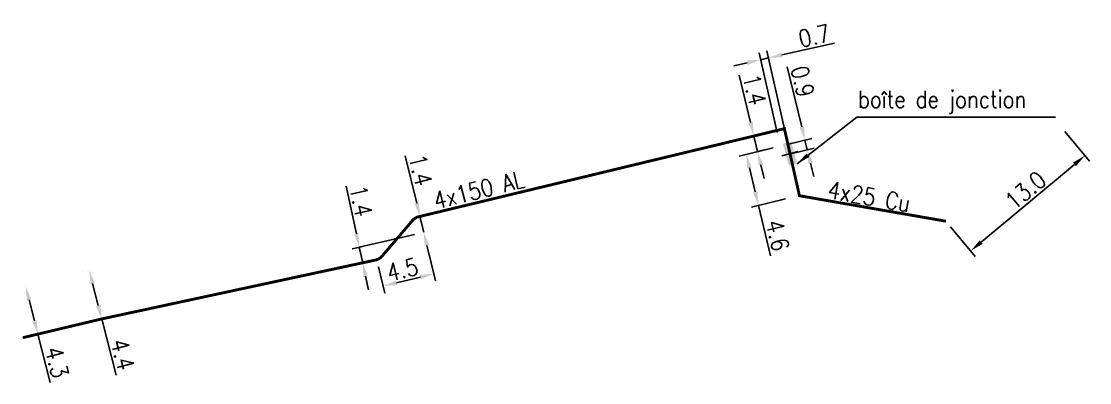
# Model space of a CAD drawing. Header units: millimetres. Extents: x 133000 to 134024, y 130998 to 131967.
# Drawn here: x 132999.9 to 133093.1, y 131584.6 to 131616.1 of the extents above; entities that cross this region are included whole.
import ezdxf
from ezdxf.enums import TextEntityAlignment as Align

# ---------------------------------------------------------------- set-up
doc = ezdxf.new("R2010")
doc.units = ezdxf.units.MM
doc.header["$PDMODE"] = 34
doc.layers.get('0').update_dxf_attribs({"linetype": 'CONTINUOUS'})
doc.layers.get('DEFPOINTS').update_dxf_attribs({"linetype": 'CONTINUOUS'})
doc.layers.add('B_110', color=1, linetype='CONTINUOUS')
doc.layers.add('B_300', color=7, linetype='CONTINUOUS')
doc.styles.add('M_ROMANS', font='ROMANS.shx', dxfattribs={"width": 0.75})
doc.styles.get("Standard").update_dxf_attribs({"font": 'romans.shx', "width": 0.85})
doc.dimstyles.get("Standard").update_dxf_attribs({"dimtxt": 1.5, "dimasz": 1.2, "dimexe": 0.625, "dimexo": 0.625, "dimgap": 0.25, "dimtad": 1, "dimdec": 1, "dimzin": 0, "dimdsep": 46, "dimtxsty": 'Standard', "dimcen": -0.5, "dimadec": 0, "dimazin": 0, "dimtfac": 1, "dimtdec": 1, "dimtmove": 0, "dimatfit": 3, "dimfxl": 0, "dimtolj": 1, "dimtzin": 0, "dimarcsym": 0})

# ---------------------------------------------------------------- blocks, each defined once
blk = doc.blocks.new('B_300_04')
at = {"color": 0, "linetype": 'Continuous'}
blk.add_line((0, 1.125), (0, -0.375), dxfattribs=at)
blk.add_solid([(-1, 0.75), (-1, 0), (1, 0.75), (1, 0)], dxfattribs=at)
at = {"color": 0, "linetype": 'Continuous', "style": 'M_ROMANS', "width": 0.75, "flags": 3}
for tag, p in [('DEF_LEG', (0, -4.25)), ('DEF_COUP', (0, -6.75)), ('DEF_TYPE', (0, -9.25))]:
    blk.add_attdef(tag, text='', height=1.2, dxfattribs=at).set_placement(p, align=Align.MIDDLE)
blk = doc.blocks.new('*D95')
at = {"layer": 'B_110', "color": 0, "linetype": 'Continuous', "lineweight": -2, "transparency": 16777216}
for p, q in [((133067.99, 131606.914), (133066.728, 131612.153)), ((133066.71, 131605.372), (133068.878, 131605.894)), ((133068.472, 131604.911), (133068.271, 131605.748)), ((133066.911, 131604.535), (133069.08, 131605.057)), ((133068.753, 131603.744), (133069.034, 131602.578))]:
    blk.add_line(p, q, dxfattribs=at)
at = {"layer": 'B_110', "color": 0, "linetype": 'Continuous', "transparency": 16777216}
for points in [[(133068.184, 131606.961), (133067.795, 131606.868), (133068.271, 131605.748)], [(133068.948, 131603.791), (133068.559, 131603.697), (133068.472, 131604.911)]]:
    blk.add_solid(points, dxfattribs=at)
at = {"layer": 'DEFPOINTS', "color": 0, "linetype": 'Continuous', "transparency": 16777216}
for p in [(133066.102, 131605.225), (133066.304, 131604.389), (133068.472, 131604.911)]:
    blk.add_point(p, dxfattribs=at)
at = {"layer": 'B_110', "color": 0, "linetype": 'Continuous', "transparency": 16777216, "insert": (133068.065, 131610.875), "char_height": 1.5, "attachment_point": 5, "rotation": 283.54061}
blk.add_mtext('\\A1;0.9', dxfattribs=at)
blk = doc.blocks.new('*D96')
at = {"layer": 'B_110', "color": 0, "linetype": 'Continuous', "lineweight": -2, "transparency": 16777216}
for p, q in [((133090.959, 131606.521), (133093.119, 131603.93)), ((133083.654, 131596.855), (133091.797, 131603.641)), ((133080.973, 131598.198), (133083.133, 131595.606))]:
    blk.add_line(p, q, dxfattribs=at)
at = {"layer": 'B_110', "color": 0, "linetype": 'Continuous', "transparency": 16777216}
for points in [[(133091.669, 131603.795), (133091.925, 131603.488), (133092.719, 131604.41)], [(133083.526, 131597.008), (133083.782, 131596.701), (133082.733, 131596.086)]]:
    blk.add_solid(points, dxfattribs=at)
at = {"layer": 'DEFPOINTS', "color": 0, "linetype": 'Continuous', "transparency": 16777216}
for p in [(133090.558, 131607.001), (133092.719, 131604.41), (133080.572, 131598.678)]:
    blk.add_point(p, dxfattribs=at)
at = {"layer": 'B_110', "color": 0, "linetype": 'Continuous', "transparency": 16777216, "insert": (133087.514, 131601.373), "char_height": 1.5, "attachment_point": 5, "rotation": 39.81165}
blk.add_mtext('\\A1;13.0', dxfattribs=at)
blk = doc.blocks.new('*D97')
at = {"layer": 'B_110', "color": 0, "linetype": 'Continuous', "lineweight": -2, "transparency": 16777216}
for p, q in [((133065.494, 131605.079), (133062.537, 131604.367)), ((133063.425, 131603.347), (133063.936, 131601.228)), ((133066.566, 131600.627), (133063.609, 131599.915)), ((133064.217, 131600.062), (133065.275, 131595.666))]:
    blk.add_line(p, q, dxfattribs=at)
at = {"layer": 'B_110', "color": 0, "linetype": 'Continuous', "transparency": 16777216}
for points in [[(133063.62, 131603.393), (133063.231, 131603.3), (133063.145, 131604.513)], [(133064.13, 131601.275), (133063.741, 131601.181), (133064.217, 131600.062)]]:
    blk.add_solid(points, dxfattribs=at)
at = {"layer": 'DEFPOINTS', "color": 0, "linetype": 'Continuous', "transparency": 16777216}
for p in [(133066.102, 131605.225), (133067.174, 131600.774), (133064.217, 131600.062)]:
    blk.add_point(p, dxfattribs=at)
at = {"layer": 'B_110', "color": 0, "linetype": 'Continuous', "transparency": 16777216, "insert": (133065.876, 131597.442), "char_height": 1.5, "attachment_point": 5, "rotation": 283.54061}
blk.add_mtext('\\A1;4.6', dxfattribs=at)
blk = doc.blocks.new('*D98')
at = {"layer": 'B_110', "color": 0, "linetype": 'Continuous', "lineweight": -2, "transparency": 16777216}
for p, q in [((133035.462, 131595.783), (133036.021, 131593.484)), ((133031.043, 131594.71), (133031.602, 131592.411)), ((133032.62, 131593.302), (133034.707, 131593.808))]:
    blk.add_line(p, q, dxfattribs=at)
at = {"layer": 'B_110', "color": 0, "linetype": 'Continuous', "transparency": 16777216}
for points in [[(133034.66, 131594.003), (133034.754, 131593.614), (133035.873, 131594.091)], [(133032.573, 131593.496), (133032.667, 131593.107), (133031.454, 131593.018)]]:
    blk.add_solid(points, dxfattribs=at)
at = {"layer": 'DEFPOINTS', "color": 0, "linetype": 'Continuous', "transparency": 16777216}
for p in [(133035.315, 131596.39), (133030.896, 131595.317), (133035.873, 131594.091)]:
    blk.add_point(p, dxfattribs=at)
at = {"layer": 'B_110', "color": 0, "linetype": 'Continuous', "transparency": 16777216, "insert": (133033.139, 131594.457), "char_height": 1.5, "attachment_point": 5, "rotation": 13.64841}
blk.add_mtext('\\A1;4.5', dxfattribs=at)
blk = doc.blocks.new('*D99')
at = {"layer": 'B_110', "color": 0, "linetype": 'Continuous', "lineweight": -2, "transparency": 16777216}
for p, q in [((133029.117, 131597.571), (133028.212, 131601.723)), ((133029.551, 131596.437), (133028.761, 131596.265)), ((133029.666, 131595.046), (133029.372, 131596.398)), ((133029.846, 131595.085), (133029.056, 131594.913)), ((133029.922, 131593.874), (133030.177, 131592.701))]:
    blk.add_line(p, q, dxfattribs=at)
at = {"layer": 'B_110', "color": 0, "linetype": 'Continuous', "transparency": 16777216}
for points in [[(133029.312, 131597.613), (133028.921, 131597.528), (133029.372, 131596.398)], [(133030.117, 131593.916), (133029.726, 131593.831), (133029.666, 131595.046)]]:
    blk.add_solid(points, dxfattribs=at)
at = {"layer": 'DEFPOINTS', "color": 0, "linetype": 'Continuous', "transparency": 16777216}
for p in [(133029.372, 131596.398), (133030.162, 131596.57), (133030.456, 131595.218)]:
    blk.add_point(p, dxfattribs=at)
at = {"layer": 'B_110', "color": 0, "linetype": 'Continuous', "transparency": 16777216, "insert": (133029.514, 131600.446), "char_height": 1.5, "attachment_point": 5, "rotation": 282.28575}
blk.add_mtext('\\A1;1.4', dxfattribs=at)
blk = doc.blocks.new('*D100')
at = {"layer": 'B_110', "color": 0, "linetype": 'Continuous', "lineweight": -2, "transparency": 16777216}
for p, q in [((133034.383, 131600.261), (133033.388, 131604.393)), ((133034.991, 131597.733), (133034.664, 131599.094)), ((133035.272, 131596.567), (133035.553, 131595.4))]:
    blk.add_line(p, q, dxfattribs=at)
at = {"layer": 'B_110', "color": 0, "linetype": 'Continuous', "transparency": 16777216}
for points in [[(133034.577, 131600.308), (133034.188, 131600.214), (133034.664, 131599.094)], [(133035.467, 131596.613), (133035.078, 131596.52), (133034.991, 131597.733)]]:
    blk.add_solid(points, dxfattribs=at)
at = {"layer": 'DEFPOINTS', "color": 0, "linetype": 'Continuous', "transparency": 16777216}
for p in [(133034.664, 131599.094), (133034.664, 131599.094), (133034.991, 131597.733)]:
    blk.add_point(p, dxfattribs=at)
at = {"layer": 'B_110', "color": 0, "linetype": 'Continuous', "transparency": 16777216, "insert": (133034.717, 131603.144), "char_height": 1.5, "attachment_point": 5, "rotation": 283.54061}
blk.add_mtext('\\A1;1.4', dxfattribs=at)
blk = doc.blocks.new('*D101')
at = {"layer": 'B_110', "color": 0, "linetype": 'Continuous', "lineweight": -2, "transparency": 16777216}
for p, q in [((133063.526, 131607.279), (133062.531, 131611.411)), ((133063.776, 131606.105), (133064.415, 131606.259)), ((133064.135, 131604.752), (133063.807, 131606.113)), ((133064.103, 131604.744), (133064.742, 131604.898)), ((133064.416, 131603.585), (133064.697, 131602.418))]:
    blk.add_line(p, q, dxfattribs=at)
at = {"layer": 'B_110', "color": 0, "linetype": 'Continuous', "transparency": 16777216}
for points in [[(133063.721, 131607.326), (133063.332, 131607.233), (133063.807, 131606.113)], [(133064.61, 131603.632), (133064.221, 131603.538), (133064.135, 131604.752)]]:
    blk.add_solid(points, dxfattribs=at)
at = {"layer": 'DEFPOINTS', "color": 0, "linetype": 'Continuous', "transparency": 16777216}
for p in [(133063.168, 131605.959), (133063.807, 131606.113), (133063.496, 131604.598)]:
    blk.add_point(p, dxfattribs=at)
at = {"layer": 'B_110', "color": 0, "linetype": 'Continuous', "transparency": 16777216, "insert": (133063.86, 131610.163), "char_height": 1.5, "attachment_point": 5, "rotation": 283.54061}
blk.add_mtext('\\A1;1.4', dxfattribs=at)
blk = doc.blocks.new('*D102')
at = {"layer": 'B_110', "color": 0, "linetype": 'Continuous', "lineweight": -2, "transparency": 16777216}
for p, q in [((133066.261, 131613.19), (133070.85, 131614.22)), ((133065.831, 131606.433), (133064.271, 131613.383)), ((133064.408, 131612.774), (133065.091, 131612.927)), ((133066.514, 131606.586), (133064.954, 131613.537)), ((133063.237, 131612.511), (133062.066, 131612.248))]:
    blk.add_line(p, q, dxfattribs=at)
at = {"layer": 'B_110', "color": 0, "linetype": 'Continuous', "transparency": 16777216}
for points in [[(133063.193, 131612.706), (133063.281, 131612.316), (133064.408, 131612.774)], [(133066.218, 131613.385), (133066.305, 131612.995), (133065.091, 131612.927)]]:
    blk.add_solid(points, dxfattribs=at)
at = {"layer": 'DEFPOINTS', "color": 0, "linetype": 'Continuous', "transparency": 16777216}
for p in [(133065.091, 131612.927), (133065.968, 131605.823), (133066.651, 131605.976)]:
    blk.add_point(p, dxfattribs=at)
at = {"layer": 'B_110', "color": 0, "linetype": 'Continuous', "transparency": 16777216, "insert": (133069.084, 131614.848), "char_height": 1.5, "attachment_point": 5, "rotation": 12.65144}
blk.add_mtext('\\A1;0.7', dxfattribs=at)
blk = doc.blocks.new('*D103')
at = {"layer": 'B_110', "color": 0, "linetype": 'Continuous', "lineweight": -2, "transparency": 16777216}
for p, q in [((133000.548, 131591.826), (133001.02, 131589.986)), ((133001.318, 131588.823), (133002.403, 131584.589))]:
    blk.add_line(p, q, dxfattribs=at)
at = {"layer": 'B_110', "color": 0, "linetype": 'Continuous', "transparency": 16777216}
for points in [[(133000.742, 131591.876), (133000.354, 131591.776), (133000.25, 131592.989)], [(133001.213, 131590.035), (133000.826, 131589.936), (133001.318, 131588.823)]]:
    blk.add_solid(points, dxfattribs=at)
at = {"layer": 'DEFPOINTS', "color": 0, "linetype": 'Continuous', "transparency": 16777216}
for p in [(133000.25, 131592.989), (133001.318, 131588.823), (133001.318, 131588.823)]:
    blk.add_point(p, dxfattribs=at)
at = {"layer": 'B_110', "color": 0, "linetype": 'Continuous', "transparency": 16777216, "insert": (133002.978, 131586.373), "char_height": 1.5, "attachment_point": 5, "rotation": 284.3786}
blk.add_mtext('\\A1;4.3', dxfattribs=at)
blk = doc.blocks.new('*D104')
at = {"layer": 'B_110', "color": 0, "linetype": 'Continuous', "lineweight": -2, "transparency": 16777216}
for p, q in [((133005.194, 131594.256), (133005.189, 131594.255)), ((133006.093, 131593.248), (133006.589, 131591.31)), ((133006.286, 131589.994), (133006.282, 131589.993)), ((133006.887, 131590.148), (133008.149, 131585.228))]:
    blk.add_line(p, q, dxfattribs=at)
at = {"layer": 'B_110', "color": 0, "linetype": 'Continuous', "transparency": 16777216}
for points in [[(133006.286, 131593.297), (133005.899, 131593.198), (133005.795, 131594.41)], [(133006.783, 131591.36), (133006.396, 131591.261), (133006.887, 131590.148)]]:
    blk.add_solid(points, dxfattribs=at)
at = {"layer": 'DEFPOINTS', "color": 0, "linetype": 'Continuous', "transparency": 16777216}
for p in [(133005.799, 131594.411), (133006.887, 131590.148), (133006.892, 131590.149)]:
    blk.add_point(p, dxfattribs=at)
at = {"layer": 'B_110', "color": 0, "linetype": 'Continuous', "transparency": 16777216, "insert": (133008.716, 131587.042), "char_height": 1.5, "attachment_point": 5, "rotation": 284.3786}
blk.add_mtext('\\A1;4.4', dxfattribs=at)

msp = doc.modelspace()

# ---------------------------------------------------------------- linework, layer by layer
at = {"layer": 'B_110'}
for p, q in [((133066.476, 131606.756), (133067.79, 131600.901)), ((133029.372, 131596.398), (133034.194, 131597.513))]:
    msp.add_line(p, q, dxfattribs=at)
at = {"layer": 'B_110', "const_width": 0.25, "flags": 128}
msp.add_lwpolyline([(133000, 131588.51), (133006.892, 131590.149), (133030.808, 131595.294, 0.164773), (133031.358, 131595.623), (133034.015, 131598.741, -0.158507), (133034.542, 131599.065), (133066.476, 131606.756), (133067.79, 131600.901), (133080.572, 131598.678)], format="xyb", dxfattribs=at)

# ---------------------------------------------------------------- block references
at = {"layer": 'B_300', "rotation": 284.9213491309238}
msp.add_blockref('B_300_04', (133066.605, 131604.469), dxfattribs=at)

# ---------------------------------------------------------------- texts
at = {"layer": 'B_110', "linetype": 'Continuous', "char_height": 1.5, "attachment_point": 1}
for s, insert, width, rotation in [('4x150 AL', (133035.699, 131601.168), 10.7657, 14), ('4x25 Cu', (133070.43, 131602.195), 12.1457, 350)]:
    msp.add_mtext(s, dxfattribs=dict(at, insert=insert, width=width, rotation=rotation))
at = {"layer": 'B_300', "linetype": 'Continuous', "insert": (133072.902, 131610.065), "char_height": 1.5, "width": 24.87596, "attachment_point": 1}
msp.add_mtext('boîte de jonction', dxfattribs=at)

# ---------------------------------------------------------------- dimensions: what is measured, and where the dimension line sits
at = {"layer": 'B_110', "linetype": 'Continuous'}
for base, p1, p2, angle, picture, middle in [((133065.091, 131612.927), (133065.968, 131605.823), (133066.651, 131605.976), 12.65144, '*D102', (133069.303, 131613.872)), ((133063.807, 131606.113), (133063.496, 131604.598), (133063.168, 131605.959), 283.54061, '*D101', (133062.888, 131609.929)), ((133068.472, 131604.911), (133066.102, 131605.225), (133066.304, 131604.389), 283.54061, '*D95', (133067.092, 131610.641)), ((133092.719, 131604.41), (133080.572, 131598.678), (133090.558, 131607.001), 39.81165, '*D96', (133088.154, 131600.605)), ((133034.664, 131599.094), (133034.991, 131597.733), (133034.664, 131599.094), 283.54061, '*D100', (133033.745, 131602.91)), ((133064.217, 131600.062), (133066.102, 131605.225), (133067.174, 131600.774), 283.54061, '*D97', (133064.904, 131597.208)), ((133029.372, 131596.398), (133030.456, 131595.218), (133030.162, 131596.57), 282.28575, '*D99', (133028.537, 131600.233)), ((133035.873, 131594.091), (133030.896, 131595.317), (133035.315, 131596.39), 13.64841, '*D98', (133033.375, 131593.485)), ((133006.887, 131590.148), (133005.799, 131594.411), (133006.892, 131590.149), 284.3786, '*D104', (133007.747, 131586.794)), ((133001.318, 131588.823), (133000.25, 131592.989), (133001.318, 131588.823), 284.3786, '*D103', (133002.009, 131586.125))]:
    dim = msp.add_linear_dim(base=base, p1=p1, p2=p2, angle=angle, dimstyle='Standard', dxfattribs=at)
    dim.commit()
    dim.dimension.update_dxf_attribs({"geometry": picture, "text_midpoint": middle, "dimtype": 160})

# ---------------------------------------------------------------- leaders
at = {"layer": 'B_300', "linetype": 'Continuous'}
msp.add_leader([(133067.587, 131603.696), (133072.806, 131607.768), (133090.14, 131607.768)], dimstyle='Standard', override={"dimgap": 0.25, "dimtad": 0}, dxfattribs=at)

doc.saveas('drawing.dxf')
